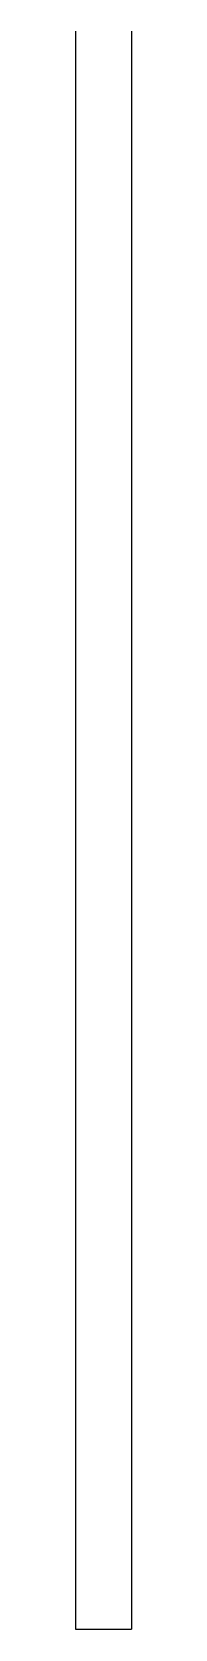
# Model space of a CAD drawing. Extents: x -24 to 123, y -44 to 344.
# Drawn here: x -14 to -12.5, y -44 to -1.22 of the extents above; entities that cross this region are included whole.
import ezdxf

# ---------------------------------------------------------------- set-up
doc = ezdxf.new("R2010")
doc.units = 0
doc.layers.get('0').update_dxf_attribs({"linetype": 'continuous'})

# ---------------------------------------------------------------- blocks, each defined once
blk = doc.blocks.new('FUSION037')
at = {"color": 0}
blk.add_line((-14, -44), (-12.5, -44), dxfattribs=at)
for points in [[(-14, -1.2), (-14, -1.25), (-14, -1.3), (-14, -1.35), (-14, -1.4), (-14, -1.45), (-14, -1.5), (-14, -1.55), (-14, -1.6), (-14, -1.65), (-14, -1.7), (-14, -1.75), (-14, -1.8), (-14, -1.85), (-14, -1.9), (-14, -1.95), (-14, -2), (-14, -2.05), (-14, -2.1), (-14, -2.15), (-14, -2.2), (-14, -2.25), (-14, -2.3), (-14, -2.35), (-14, -2.4), (-14, -2.45), (-14, -2.5), (-14, -2.55), (-14, -2.6), (-14, -2.65), (-14, -2.7), (-14, -2.75), (-14, -2.8), (-14, -2.85), (-14, -2.9), (-14, -2.95), (-14, -3), (-14, -3.05), (-14, -3.1), (-14, -3.15), (-14, -3.2), (-14, -3.25), (-14, -3.3), (-14, -3.35), (-14, -3.4), (-14, -3.45), (-14, -3.5), (-14, -3.55), (-14, -3.6), (-14, -3.65), (-14, -3.7), (-14, -3.75), (-14, -3.8), (-14, -3.85), (-14, -3.9), (-14, -3.95), (-14, -4), (-14, -4.05), (-14, -4.1), (-14, -4.15), (-14, -4.2), (-14, -4.25), (-14, -4.3), (-14, -4.35), (-14, -4.4), (-14, -4.45), (-14, -4.5), (-14, -4.55), (-14, -4.6), (-14, -4.65), (-14, -4.7), (-14, -4.75), (-14, -4.8), (-14, -4.85), (-14, -4.9), (-14, -4.95), (-14, -5), (-14, -5.05), (-14, -5.1), (-14, -5.15), (-14, -5.2), (-14, -5.25), (-14, -5.3), (-14, -5.35), (-14, -5.4), (-14, -5.45), (-14, -5.5), (-14, -5.55), (-14, -5.6), (-14, -5.65), (-14, -5.7), (-14, -5.75), (-14, -5.8), (-14, -5.85), (-14, -5.9), (-14, -5.95), (-14, -6), (-14, -6.05), (-14, -6.1), (-14, -6.15), (-14, -6.2), (-14, -6.25), (-14, -6.3), (-14, -6.35), (-14, -6.4), (-14, -6.45), (-14, -6.5), (-14, -6.55), (-14, -6.6), (-14, -6.65), (-14, -6.7), (-14, -6.75), (-14, -6.8), (-14, -6.85), (-14, -6.9), (-14, -6.95), (-14, -7), (-14, -7.05), (-14, -7.1), (-14, -7.15), (-14, -7.2), (-14, -7.25), (-14, -7.3), (-14, -7.35), (-14, -7.4), (-14, -7.45), (-14, -7.5), (-14, -7.55), (-14, -7.6), (-14, -7.65), (-14, -7.7), (-14, -7.75), (-14, -7.8), (-14, -7.85), (-14, -7.9), (-14, -7.95), (-14, -8), (-14, -8.05), (-14, -8.1), (-14, -8.15), (-14, -8.2), (-14, -8.25), (-14, -8.3), (-14, -8.35), (-14, -8.4), (-14, -8.45), (-14, -8.5), (-14, -8.55), (-14, -8.6), (-14, -8.65), (-14, -8.7), (-14, -8.75), (-14, -8.8), (-14, -8.85), (-14, -8.9), (-14, -8.95), (-14, -9), (-14, -9.05), (-14, -9.1), (-14, -9.15), (-14, -9.2), (-14, -9.25), (-14, -9.3), (-14, -9.35), (-14, -9.4), (-14, -9.45), (-14, -9.5), (-14, -9.55), (-14, -9.6), (-14, -9.65), (-14, -9.7), (-14, -9.75), (-14, -9.8), (-14, -9.85), (-14, -9.9), (-14, -9.95), (-14, -10), (-14, -10.05), (-14, -10.1), (-14, -10.15), (-14, -10.2), (-14, -10.25), (-14, -10.3), (-14, -10.35), (-14, -10.4), (-14, -10.45), (-14, -10.5), (-14, -10.55), (-14, -10.6), (-14, -10.65), (-14, -10.7), (-14, -10.75), (-14, -10.8), (-14, -10.85), (-14, -10.9), (-14, -10.95), (-14, -11), (-14, -11.05), (-14, -11.1), (-14, -11.15), (-14, -11.2), (-14, -11.25), (-14, -11.3), (-14, -11.35), (-14, -11.4), (-14, -11.45), (-14, -11.5), (-14, -11.55), (-14, -11.6), (-14, -11.65), (-14, -11.7), (-14, -11.75), (-14, -11.8), (-14, -11.85), (-14, -11.9), (-14, -11.95), (-14, -12), (-14, -12.05), (-14, -12.1), (-14, -12.15), (-14, -12.2), (-14, -12.25), (-14, -12.3), (-14, -12.35), (-14, -12.4), (-14, -12.45), (-14, -12.5), (-14, -12.55), (-14, -12.6), (-14, -12.65), (-14, -12.7), (-14, -12.75), (-14, -12.8), (-14, -12.85), (-14, -12.9), (-14, -12.95), (-14, -13), (-14, -13.05), (-14, -13.1), (-14, -13.15), (-14, -13.2), (-14, -13.25), (-14, -13.3), (-14, -13.35), (-14, -13.4), (-14, -13.45), (-14, -13.5), (-14, -13.55), (-14, -13.6), (-14, -13.65), (-14, -13.7), (-14, -13.75), (-14, -13.8), (-14, -13.85), (-14, -13.9), (-14, -13.95), (-14, -14), (-14, -14.05), (-14, -14.1), (-14, -14.15), (-14, -14.2), (-14, -14.25), (-14, -14.3), (-14, -14.35), (-14, -14.4), (-14, -14.45), (-14, -14.5), (-14, -14.55), (-14, -14.6), (-14, -14.65), (-14, -14.7), (-14, -14.75), (-14, -14.8), (-14, -14.85), (-14, -14.9), (-14, -14.95), (-14, -15), (-14, -15.05), (-14, -15.1), (-14, -15.15), (-14, -15.2), (-14, -15.25), (-14, -15.3), (-14, -15.35), (-14, -15.4), (-14, -15.45), (-14, -15.5), (-14, -15.55), (-14, -15.6), (-14, -15.65), (-14, -15.7), (-14, -15.75), (-14, -15.8), (-14, -15.85), (-14, -15.9), (-14, -15.95), (-14, -16), (-14, -16.05), (-14, -16.1), (-14, -16.15), (-14, -16.2), (-14, -16.25), (-14, -16.3), (-14, -16.35), (-14, -16.4), (-14, -16.45), (-14, -16.5), (-14, -16.55), (-14, -16.6), (-14, -16.65), (-14, -16.7), (-14, -16.75), (-14, -16.8), (-14, -16.85), (-14, -16.9), (-14, -16.95), (-14, -17), (-14, -17.05), (-14, -17.1), (-14, -17.15), (-14, -17.2), (-14, -17.25), (-14, -17.3), (-14, -17.35), (-14, -17.4), (-14, -17.45), (-14, -17.5), (-14, -17.55), (-14, -17.6), (-14, -17.65), (-14, -17.7), (-14, -17.75), (-14, -17.8), (-14, -17.85), (-14, -17.9), (-14, -17.95), (-14, -18), (-14, -18.05), (-14, -18.1), (-14, -18.15), (-14, -18.2), (-14, -18.25), (-14, -18.3), (-14, -18.35), (-14, -18.4), (-14, -18.45), (-14, -18.5), (-14, -18.55), (-14, -18.6), (-14, -18.65), (-14, -18.7), (-14, -18.75), (-14, -18.8), (-14, -18.85), (-14, -18.9), (-14, -18.95), (-14, -19), (-14, -19.05), (-14, -19.1), (-14, -19.15), (-14, -19.2), (-14, -19.25), (-14, -19.3), (-14, -19.35), (-14, -19.4), (-14, -19.45), (-14, -19.5), (-14, -19.55), (-14, -19.6), (-14, -19.65), (-14, -19.7), (-14, -19.75), (-14, -19.8), (-14, -19.85), (-14, -19.9), (-14, -19.95), (-14, -20), (-14, -20.05), (-14, -20.1), (-14, -20.15), (-14, -20.2), (-14, -20.25), (-14, -20.3), (-14, -20.35), (-14, -20.4), (-14, -20.45), (-14, -20.5), (-14, -20.55), (-14, -20.6), (-14, -20.65), (-14, -20.7), (-14, -20.75), (-14, -20.8), (-14, -20.85), (-14, -20.9), (-14, -20.95), (-14, -21), (-14, -21.05), (-14, -21.1), (-14, -21.15), (-14, -21.2), (-14, -21.25), (-14, -21.3), (-14, -21.35), (-14, -21.4), (-14, -21.45), (-14, -21.5), (-14, -21.55), (-14, -21.6), (-14, -21.65), (-14, -21.7), (-14, -21.75), (-14, -21.8), (-14, -21.85), (-14, -21.9), (-14, -21.95), (-14, -22), (-14, -22.05), (-14, -22.1), (-14, -22.15), (-14, -22.2), (-14, -22.25), (-14, -22.3), (-14, -22.35), (-14, -22.4), (-14, -22.45), (-14, -22.5), (-14, -22.55), (-14, -22.6), (-14, -22.65), (-14, -22.7), (-14, -22.75), (-14, -22.8), (-14, -22.85), (-14, -22.9), (-14, -22.95), (-14, -23), (-14, -23.05), (-14, -23.1), (-14, -23.15), (-14, -23.2), (-14, -23.25), (-14, -23.3), (-14, -23.35), (-14, -23.4), (-14, -23.45), (-14, -23.5), (-14, -23.55), (-14, -23.6), (-14, -23.65), (-14, -23.7), (-14, -23.75), (-14, -23.8), (-14, -23.85), (-14, -23.9), (-14, -23.95), (-14, -24), (-14, -24.05), (-14, -24.1), (-14, -24.15), (-14, -24.2), (-14, -24.25), (-14, -24.3), (-14, -24.35), (-14, -24.4), (-14, -24.45), (-14, -24.5), (-14, -24.55), (-14, -24.6), (-14, -24.65), (-14, -24.7), (-14, -24.75), (-14, -24.8), (-14, -24.85), (-14, -24.9), (-14, -24.95), (-14, -25), (-14, -25.05), (-14, -25.1), (-14, -25.15), (-14, -25.2), (-14, -25.25), (-14, -25.3), (-14, -25.35), (-14, -25.4), (-14, -25.45), (-14, -25.5), (-14, -25.55), (-14, -25.6), (-14, -25.65), (-14, -25.7), (-14, -25.75), (-14, -25.8), (-14, -25.85), (-14, -25.9), (-14, -25.95), (-14, -26), (-14, -26.05), (-14, -26.1), (-14, -26.15), (-14, -26.2), (-14, -26.25), (-14, -26.3), (-14, -26.35), (-14, -26.4), (-14, -26.45), (-14, -26.5), (-14, -26.55), (-14, -26.6), (-14, -26.65), (-14, -26.7), (-14, -26.75), (-14, -26.8), (-14, -26.85), (-14, -26.9), (-14, -26.95), (-14, -27), (-14, -27.05), (-14, -27.1), (-14, -27.15), (-14, -27.2), (-14, -27.25), (-14, -27.3), (-14, -27.35), (-14, -27.4), (-14, -27.45), (-14, -27.5), (-14, -27.55), (-14, -27.6), (-14, -27.65), (-14, -27.7), (-14, -27.75), (-14, -27.8), (-14, -27.85), (-14, -27.9), (-14, -27.95), (-14, -28), (-14, -28.05), (-14, -28.1), (-14, -28.15), (-14, -28.2), (-14, -28.25), (-14, -28.3), (-14, -28.35), (-14, -28.4), (-14, -28.45), (-14, -28.5), (-14, -28.55), (-14, -28.6), (-14, -28.65), (-14, -28.7), (-14, -28.75), (-14, -28.8), (-14, -28.85), (-14, -28.9), (-14, -28.95), (-14, -29), (-14, -29.05), (-14, -29.1), (-14, -29.15), (-14, -29.2), (-14, -29.25), (-14, -29.3), (-14, -29.35), (-14, -29.4), (-14, -29.45), (-14, -29.5), (-14, -29.55), (-14, -29.6), (-14, -29.65), (-14, -29.7), (-14, -29.75), (-14, -29.8), (-14, -29.85), (-14, -29.9), (-14, -29.95), (-14, -30), (-14, -30.05), (-14, -30.1), (-14, -30.15), (-14, -30.2), (-14, -30.25), (-14, -30.3), (-14, -30.35), (-14, -30.4), (-14, -30.45), (-14, -30.5), (-14, -30.55), (-14, -30.6), (-14, -30.65), (-14, -30.7), (-14, -30.75), (-14, -30.8), (-14, -30.85), (-14, -30.9), (-14, -30.95), (-14, -31), (-14, -31.05), (-14, -31.1), (-14, -31.15), (-14, -31.2), (-14, -31.25), (-14, -31.3), (-14, -31.35), (-14, -31.4), (-14, -31.45), (-14, -31.5), (-14, -31.55), (-14, -31.6), (-14, -31.65), (-14, -31.7), (-14, -31.75), (-14, -31.8), (-14, -31.85), (-14, -31.9), (-14, -31.95), (-14, -32), (-14, -32.05), (-14, -32.1), (-14, -32.15), (-14, -32.2), (-14, -32.25), (-14, -32.3), (-14, -32.35), (-14, -32.4), (-14, -32.45), (-14, -32.5), (-14, -32.55), (-14, -32.6), (-14, -32.65), (-14, -32.7), (-14, -32.75), (-14, -32.8), (-14, -32.85), (-14, -32.9), (-14, -32.95), (-14, -33), (-14, -33.05), (-14, -33.1), (-14, -33.15), (-14, -33.2), (-14, -33.25), (-14, -33.3), (-14, -33.35), (-14, -33.4), (-14, -33.45), (-14, -33.5), (-14, -33.55), (-14, -33.6), (-14, -33.65), (-14, -33.7), (-14, -33.75), (-14, -33.8), (-14, -33.85), (-14, -33.9), (-14, -33.95), (-14, -34), (-14, -34.05), (-14, -34.1), (-14, -34.15), (-14, -34.2), (-14, -34.25), (-14, -34.3), (-14, -34.35), (-14, -34.4), (-14, -34.45), (-14, -34.5), (-14, -34.55), (-14, -34.6), (-14, -34.65), (-14, -34.7), (-14, -34.75), (-14, -34.8), (-14, -34.85), (-14, -34.9), (-14, -34.95), (-14, -35), (-14, -35.05), (-14, -35.1), (-14, -35.15), (-14, -35.2), (-14, -35.25), (-14, -35.3), (-14, -35.35), (-14, -35.4), (-14, -35.45), (-14, -35.5), (-14, -35.55), (-14, -35.6), (-14, -35.65), (-14, -35.7), (-14, -35.75), (-14, -35.8), (-14, -35.85), (-14, -35.9), (-14, -35.95), (-14, -36), (-14, -36.05), (-14, -36.1), (-14, -36.15), (-14, -36.2), (-14, -36.25), (-14, -36.3), (-14, -36.35), (-14, -36.4), (-14, -36.45), (-14, -36.5), (-14, -36.55), (-14, -36.6), (-14, -36.65), (-14, -36.7), (-14, -36.75), (-14, -36.8), (-14, -36.85), (-14, -36.9), (-14, -36.95), (-14, -37), (-14, -37.05), (-14, -37.1), (-14, -37.15), (-14, -37.2), (-14, -37.25), (-14, -37.3), (-14, -37.35), (-14, -37.4), (-14, -37.45), (-14, -37.5), (-14, -37.55), (-14, -37.6), (-14, -37.65), (-14, -37.7), (-14, -37.75), (-14, -37.8), (-14, -37.85), (-14, -37.9), (-14, -37.95), (-14, -38), (-14, -38.05), (-14, -38.1), (-14, -38.15), (-14, -38.2), (-14, -38.25), (-14, -38.3), (-14, -38.35), (-14, -38.4), (-14, -38.45), (-14, -38.5), (-14, -38.55), (-14, -38.6), (-14, -38.65), (-14, -38.7), (-14, -38.75), (-14, -38.8), (-14, -38.85), (-14, -38.9), (-14, -38.95), (-14, -39), (-14, -39.05), (-14, -39.1), (-14, -39.15), (-14, -39.2), (-14, -39.25), (-14, -39.3), (-14, -39.35), (-14, -39.4), (-14, -39.45), (-14, -39.5), (-14, -39.55), (-14, -39.6), (-14, -39.65), (-14, -39.7), (-14, -39.75), (-14, -39.8), (-14, -39.85), (-14, -39.9), (-14, -39.95), (-14, -40), (-14, -40.05), (-14, -40.1), (-14, -40.15), (-14, -40.2), (-14, -40.25), (-14, -40.3), (-14, -40.35), (-14, -40.4), (-14, -40.45), (-14, -40.5), (-14, -40.55), (-14, -40.6), (-14, -40.65), (-14, -40.7), (-14, -40.75), (-14, -40.8), (-14, -40.85), (-14, -40.9), (-14, -40.95), (-14, -41), (-14, -41.05), (-14, -41.1), (-14, -41.15), (-14, -41.2), (-14, -41.25), (-14, -41.3), (-14, -41.35), (-14, -41.4), (-14, -41.45), (-14, -41.5), (-14, -41.55), (-14, -41.6), (-14, -41.65), (-14, -41.7), (-14, -41.75), (-14, -41.8), (-14, -41.85), (-14, -41.9), (-14, -41.95), (-14, -42), (-14, -42.05), (-14, -42.1), (-14, -42.15), (-14, -42.2), (-14, -42.25), (-14, -42.3), (-14, -42.35), (-14, -42.4), (-14, -42.45), (-14, -42.5), (-14, -42.55), (-14, -42.6), (-14, -42.65), (-14, -42.7), (-14, -42.75), (-14, -42.8), (-14, -42.85), (-14, -42.9), (-14, -42.95), (-14, -43), (-14, -43.05), (-14, -43.1), (-14, -43.15), (-14, -43.2), (-14, -43.25), (-14, -43.3), (-14, -43.35), (-14, -43.4), (-14, -43.45), (-14, -43.5), (-14, -43.55), (-14, -43.6), (-14, -43.65), (-14, -43.7), (-14, -43.75), (-14, -43.8), (-14, -43.85), (-14, -43.9), (-14, -43.95), (-14, -44)], [(-12.5, -1.2), (-12.5, -1.25), (-12.5, -1.3), (-12.5, -1.35), (-12.5, -1.4), (-12.5, -1.45), (-12.5, -1.5), (-12.5, -1.55), (-12.5, -1.6), (-12.5, -1.65), (-12.5, -1.7), (-12.5, -1.75), (-12.5, -1.8), (-12.5, -1.85), (-12.5, -1.9), (-12.5, -1.95), (-12.5, -2), (-12.5, -2.05), (-12.5, -2.1), (-12.5, -2.15), (-12.5, -2.2), (-12.5, -2.25), (-12.5, -2.3), (-12.5, -2.35), (-12.5, -2.4), (-12.5, -2.45), (-12.5, -2.5), (-12.5, -2.55), (-12.5, -2.6), (-12.5, -2.65), (-12.5, -2.7), (-12.5, -2.75), (-12.5, -2.8), (-12.5, -2.85), (-12.5, -2.9), (-12.5, -2.95), (-12.5, -3), (-12.5, -3.05), (-12.5, -3.1), (-12.5, -3.15), (-12.5, -3.2), (-12.5, -3.25), (-12.5, -3.3), (-12.5, -3.35), (-12.5, -3.4), (-12.5, -3.45), (-12.5, -3.5), (-12.5, -3.55), (-12.5, -3.6), (-12.5, -3.65), (-12.5, -3.7), (-12.5, -3.75), (-12.5, -3.8), (-12.5, -3.85), (-12.5, -3.9), (-12.5, -3.95), (-12.5, -4), (-12.5, -4.05), (-12.5, -4.1), (-12.5, -4.15), (-12.5, -4.2), (-12.5, -4.25), (-12.5, -4.3), (-12.5, -4.35), (-12.5, -4.4), (-12.5, -4.45), (-12.5, -4.5), (-12.5, -4.55), (-12.5, -4.6), (-12.5, -4.65), (-12.5, -4.7), (-12.5, -4.75), (-12.5, -4.8), (-12.5, -4.85), (-12.5, -4.9), (-12.5, -4.95), (-12.5, -5), (-12.5, -5.05), (-12.5, -5.1), (-12.5, -5.15), (-12.5, -5.2), (-12.5, -5.25), (-12.5, -5.3), (-12.5, -5.35), (-12.5, -5.4), (-12.5, -5.45), (-12.5, -5.5), (-12.5, -5.55), (-12.5, -5.6), (-12.5, -5.65), (-12.5, -5.7), (-12.5, -5.75), (-12.5, -5.8), (-12.5, -5.85), (-12.5, -5.9), (-12.5, -5.95), (-12.5, -6), (-12.5, -6.05), (-12.5, -6.1), (-12.5, -6.15), (-12.5, -6.2), (-12.5, -6.25), (-12.5, -6.3), (-12.5, -6.35), (-12.5, -6.4), (-12.5, -6.45), (-12.5, -6.5), (-12.5, -6.55), (-12.5, -6.6), (-12.5, -6.65), (-12.5, -6.7), (-12.5, -6.75), (-12.5, -6.8), (-12.5, -6.85), (-12.5, -6.9), (-12.5, -6.95), (-12.5, -7), (-12.5, -7.05), (-12.5, -7.1), (-12.5, -7.15), (-12.5, -7.2), (-12.5, -7.25), (-12.5, -7.3), (-12.5, -7.35), (-12.5, -7.4), (-12.5, -7.45), (-12.5, -7.5), (-12.5, -7.55), (-12.5, -7.6), (-12.5, -7.65), (-12.5, -7.7), (-12.5, -7.75), (-12.5, -7.8), (-12.5, -7.85), (-12.5, -7.9), (-12.5, -7.95), (-12.5, -8), (-12.5, -8.05), (-12.5, -8.1), (-12.5, -8.15), (-12.5, -8.2), (-12.5, -8.25), (-12.5, -8.3), (-12.5, -8.35), (-12.5, -8.4), (-12.5, -8.45), (-12.5, -8.5), (-12.5, -8.55), (-12.5, -8.6), (-12.5, -8.65), (-12.5, -8.7), (-12.5, -8.75), (-12.5, -8.8), (-12.5, -8.85), (-12.5, -8.9), (-12.5, -8.95), (-12.5, -9), (-12.5, -9.05), (-12.5, -9.1), (-12.5, -9.15), (-12.5, -9.2), (-12.5, -9.25), (-12.5, -9.3), (-12.5, -9.35), (-12.5, -9.4), (-12.5, -9.45), (-12.5, -9.5), (-12.5, -9.55), (-12.5, -9.6), (-12.5, -9.65), (-12.5, -9.7), (-12.5, -9.75), (-12.5, -9.8), (-12.5, -9.85), (-12.5, -9.9), (-12.5, -9.95), (-12.5, -10), (-12.5, -10.05), (-12.5, -10.1), (-12.5, -10.15), (-12.5, -10.2), (-12.5, -10.25), (-12.5, -10.3), (-12.5, -10.35), (-12.5, -10.4), (-12.5, -10.45), (-12.5, -10.5), (-12.5, -10.55), (-12.5, -10.6), (-12.5, -10.65), (-12.5, -10.7), (-12.5, -10.75), (-12.5, -10.8), (-12.5, -10.85), (-12.5, -10.9), (-12.5, -10.95), (-12.5, -11), (-12.5, -11.05), (-12.5, -11.1), (-12.5, -11.15), (-12.5, -11.2), (-12.5, -11.25), (-12.5, -11.3), (-12.5, -11.35), (-12.5, -11.4), (-12.5, -11.45), (-12.5, -11.5), (-12.5, -11.55), (-12.5, -11.6), (-12.5, -11.65), (-12.5, -11.7), (-12.5, -11.75), (-12.5, -11.8), (-12.5, -11.85), (-12.5, -11.9), (-12.5, -11.95), (-12.5, -12), (-12.5, -12.05), (-12.5, -12.1), (-12.5, -12.15), (-12.5, -12.2), (-12.5, -12.25), (-12.5, -12.3), (-12.5, -12.35), (-12.5, -12.4), (-12.5, -12.45), (-12.5, -12.5), (-12.5, -12.55), (-12.5, -12.6), (-12.5, -12.65), (-12.5, -12.7), (-12.5, -12.75), (-12.5, -12.8), (-12.5, -12.85), (-12.5, -12.9), (-12.5, -12.95), (-12.5, -13), (-12.5, -13.05), (-12.5, -13.1), (-12.5, -13.15), (-12.5, -13.2), (-12.5, -13.25), (-12.5, -13.3), (-12.5, -13.35), (-12.5, -13.4), (-12.5, -13.45), (-12.5, -13.5), (-12.5, -13.55), (-12.5, -13.6), (-12.5, -13.65), (-12.5, -13.7), (-12.5, -13.75), (-12.5, -13.8), (-12.5, -13.85), (-12.5, -13.9), (-12.5, -13.95), (-12.5, -14), (-12.5, -14.05), (-12.5, -14.1), (-12.5, -14.15), (-12.5, -14.2), (-12.5, -14.25), (-12.5, -14.3), (-12.5, -14.35), (-12.5, -14.4), (-12.5, -14.45), (-12.5, -14.5), (-12.5, -14.55), (-12.5, -14.6), (-12.5, -14.65), (-12.5, -14.7), (-12.5, -14.75), (-12.5, -14.8), (-12.5, -14.85), (-12.5, -14.9), (-12.5, -14.95), (-12.5, -15), (-12.5, -15.05), (-12.5, -15.1), (-12.5, -15.15), (-12.5, -15.2), (-12.5, -15.25), (-12.5, -15.3), (-12.5, -15.35), (-12.5, -15.4), (-12.5, -15.45), (-12.5, -15.5), (-12.5, -15.55), (-12.5, -15.6), (-12.5, -15.65), (-12.5, -15.7), (-12.5, -15.75), (-12.5, -15.8), (-12.5, -15.85), (-12.5, -15.9), (-12.5, -15.95), (-12.5, -16), (-12.5, -16.05), (-12.5, -16.1), (-12.5, -16.15), (-12.5, -16.2), (-12.5, -16.25), (-12.5, -16.3), (-12.5, -16.35), (-12.5, -16.4), (-12.5, -16.45), (-12.5, -16.5), (-12.5, -16.55), (-12.5, -16.6), (-12.5, -16.65), (-12.5, -16.7), (-12.5, -16.75), (-12.5, -16.8), (-12.5, -16.85), (-12.5, -16.9), (-12.5, -16.95), (-12.5, -17), (-12.5, -17.05), (-12.5, -17.1), (-12.5, -17.15), (-12.5, -17.2), (-12.5, -17.25), (-12.5, -17.3), (-12.5, -17.35), (-12.5, -17.4), (-12.5, -17.45), (-12.5, -17.5), (-12.5, -17.55), (-12.5, -17.6), (-12.5, -17.65), (-12.5, -17.7), (-12.5, -17.75), (-12.5, -17.8), (-12.5, -17.85), (-12.5, -17.9), (-12.5, -17.95), (-12.5, -18), (-12.5, -18.05), (-12.5, -18.1), (-12.5, -18.15), (-12.5, -18.2), (-12.5, -18.25), (-12.5, -18.3), (-12.5, -18.35), (-12.5, -18.4), (-12.5, -18.45), (-12.5, -18.5), (-12.5, -18.55), (-12.5, -18.6), (-12.5, -18.65), (-12.5, -18.7), (-12.5, -18.75), (-12.5, -18.8), (-12.5, -18.85), (-12.5, -18.9), (-12.5, -18.95), (-12.5, -19), (-12.5, -19.05), (-12.5, -19.1), (-12.5, -19.15), (-12.5, -19.2), (-12.5, -19.25), (-12.5, -19.3), (-12.5, -19.35), (-12.5, -19.4), (-12.5, -19.45), (-12.5, -19.5), (-12.5, -19.55), (-12.5, -19.6), (-12.5, -19.65), (-12.5, -19.7), (-12.5, -19.75), (-12.5, -19.8), (-12.5, -19.85), (-12.5, -19.9), (-12.5, -19.95), (-12.5, -20), (-12.5, -20.05), (-12.5, -20.1), (-12.5, -20.15), (-12.5, -20.2), (-12.5, -20.25), (-12.5, -20.3), (-12.5, -20.35), (-12.5, -20.4), (-12.5, -20.45), (-12.5, -20.5), (-12.5, -20.55), (-12.5, -20.6), (-12.5, -20.65), (-12.5, -20.7), (-12.5, -20.75), (-12.5, -20.8), (-12.5, -20.85), (-12.5, -20.9), (-12.5, -20.95), (-12.5, -21), (-12.5, -21.05), (-12.5, -21.1), (-12.5, -21.15), (-12.5, -21.2), (-12.5, -21.25), (-12.5, -21.3), (-12.5, -21.35), (-12.5, -21.4), (-12.5, -21.45), (-12.5, -21.5), (-12.5, -21.55), (-12.5, -21.6), (-12.5, -21.65), (-12.5, -21.7), (-12.5, -21.75), (-12.5, -21.8), (-12.5, -21.85), (-12.5, -21.9), (-12.5, -21.95), (-12.5, -22), (-12.5, -22.05), (-12.5, -22.1), (-12.5, -22.15), (-12.5, -22.2), (-12.5, -22.25), (-12.5, -22.3), (-12.5, -22.35), (-12.5, -22.4), (-12.5, -22.45), (-12.5, -22.5), (-12.5, -22.55), (-12.5, -22.6), (-12.5, -22.65), (-12.5, -22.7), (-12.5, -22.75), (-12.5, -22.8), (-12.5, -22.85), (-12.5, -22.9), (-12.5, -22.95), (-12.5, -23), (-12.5, -23.05), (-12.5, -23.1), (-12.5, -23.15), (-12.5, -23.2), (-12.5, -23.25), (-12.5, -23.3), (-12.5, -23.35), (-12.5, -23.4), (-12.5, -23.45), (-12.5, -23.5), (-12.5, -23.55), (-12.5, -23.6), (-12.5, -23.65), (-12.5, -23.7), (-12.5, -23.75), (-12.5, -23.8), (-12.5, -23.85), (-12.5, -23.9), (-12.5, -23.95), (-12.5, -24), (-12.5, -24.05), (-12.5, -24.1), (-12.5, -24.15), (-12.5, -24.2), (-12.5, -24.25), (-12.5, -24.3), (-12.5, -24.35), (-12.5, -24.4), (-12.5, -24.45), (-12.5, -24.5), (-12.5, -24.55), (-12.5, -24.6), (-12.5, -24.65), (-12.5, -24.7), (-12.5, -24.75), (-12.5, -24.8), (-12.5, -24.85), (-12.5, -24.9), (-12.5, -24.95), (-12.5, -25), (-12.5, -25.05), (-12.5, -25.1), (-12.5, -25.15), (-12.5, -25.2), (-12.5, -25.25), (-12.5, -25.3), (-12.5, -25.35), (-12.5, -25.4), (-12.5, -25.45), (-12.5, -25.5), (-12.5, -25.55), (-12.5, -25.6), (-12.5, -25.65), (-12.5, -25.7), (-12.5, -25.75), (-12.5, -25.8), (-12.5, -25.85), (-12.5, -25.9), (-12.5, -25.95), (-12.5, -26), (-12.5, -26.05), (-12.5, -26.1), (-12.5, -26.15), (-12.5, -26.2), (-12.5, -26.25), (-12.5, -26.3), (-12.5, -26.35), (-12.5, -26.4), (-12.5, -26.45), (-12.5, -26.5), (-12.5, -26.55), (-12.5, -26.6), (-12.5, -26.65), (-12.5, -26.7), (-12.5, -26.75), (-12.5, -26.8), (-12.5, -26.85), (-12.5, -26.9), (-12.5, -26.95), (-12.5, -27), (-12.5, -27.05), (-12.5, -27.1), (-12.5, -27.15), (-12.5, -27.2), (-12.5, -27.25), (-12.5, -27.3), (-12.5, -27.35), (-12.5, -27.4), (-12.5, -27.45), (-12.5, -27.5), (-12.5, -27.55), (-12.5, -27.6), (-12.5, -27.65), (-12.5, -27.7), (-12.5, -27.75), (-12.5, -27.8), (-12.5, -27.85), (-12.5, -27.9), (-12.5, -27.95), (-12.5, -28), (-12.5, -28.05), (-12.5, -28.1), (-12.5, -28.15), (-12.5, -28.2), (-12.5, -28.25), (-12.5, -28.3), (-12.5, -28.35), (-12.5, -28.4), (-12.5, -28.45), (-12.5, -28.5), (-12.5, -28.55), (-12.5, -28.6), (-12.5, -28.65), (-12.5, -28.7), (-12.5, -28.75), (-12.5, -28.8), (-12.5, -28.85), (-12.5, -28.9), (-12.5, -28.95), (-12.5, -29), (-12.5, -29.05), (-12.5, -29.1), (-12.5, -29.15), (-12.5, -29.2), (-12.5, -29.25), (-12.5, -29.3), (-12.5, -29.35), (-12.5, -29.4), (-12.5, -29.45), (-12.5, -29.5), (-12.5, -29.55), (-12.5, -29.6), (-12.5, -29.65), (-12.5, -29.7), (-12.5, -29.75), (-12.5, -29.8), (-12.5, -29.85), (-12.5, -29.9), (-12.5, -29.95), (-12.5, -30), (-12.5, -30.05), (-12.5, -30.1), (-12.5, -30.15), (-12.5, -30.2), (-12.5, -30.25), (-12.5, -30.3), (-12.5, -30.35), (-12.5, -30.4), (-12.5, -30.45), (-12.5, -30.5), (-12.5, -30.55), (-12.5, -30.6), (-12.5, -30.65), (-12.5, -30.7), (-12.5, -30.75), (-12.5, -30.8), (-12.5, -30.85), (-12.5, -30.9), (-12.5, -30.95), (-12.5, -31), (-12.5, -31.05), (-12.5, -31.1), (-12.5, -31.15), (-12.5, -31.2), (-12.5, -31.25), (-12.5, -31.3), (-12.5, -31.35), (-12.5, -31.4), (-12.5, -31.45), (-12.5, -31.5), (-12.5, -31.55), (-12.5, -31.6), (-12.5, -31.65), (-12.5, -31.7), (-12.5, -31.75), (-12.5, -31.8), (-12.5, -31.85), (-12.5, -31.9), (-12.5, -31.95), (-12.5, -32), (-12.5, -32.05), (-12.5, -32.1), (-12.5, -32.15), (-12.5, -32.2), (-12.5, -32.25), (-12.5, -32.3), (-12.5, -32.35), (-12.5, -32.4), (-12.5, -32.45), (-12.5, -32.5), (-12.5, -32.55), (-12.5, -32.6), (-12.5, -32.65), (-12.5, -32.7), (-12.5, -32.75), (-12.5, -32.8), (-12.5, -32.85), (-12.5, -32.9), (-12.5, -32.95), (-12.5, -33), (-12.5, -33.05), (-12.5, -33.1), (-12.5, -33.15), (-12.5, -33.2), (-12.5, -33.25), (-12.5, -33.3), (-12.5, -33.35), (-12.5, -33.4), (-12.5, -33.45), (-12.5, -33.5), (-12.5, -33.55), (-12.5, -33.6), (-12.5, -33.65), (-12.5, -33.7), (-12.5, -33.75), (-12.5, -33.8), (-12.5, -33.85), (-12.5, -33.9), (-12.5, -33.95), (-12.5, -34), (-12.5, -34.05), (-12.5, -34.1), (-12.5, -34.15), (-12.5, -34.2), (-12.5, -34.25), (-12.5, -34.3), (-12.5, -34.35), (-12.5, -34.4), (-12.5, -34.45), (-12.5, -34.5), (-12.5, -34.55), (-12.5, -34.6), (-12.5, -34.65), (-12.5, -34.7), (-12.5, -34.75), (-12.5, -34.8), (-12.5, -34.85), (-12.5, -34.9), (-12.5, -34.95), (-12.5, -35), (-12.5, -35.05), (-12.5, -35.1), (-12.5, -35.15), (-12.5, -35.2), (-12.5, -35.25), (-12.5, -35.3), (-12.5, -35.35), (-12.5, -35.4), (-12.5, -35.45), (-12.5, -35.5), (-12.5, -35.55), (-12.5, -35.6), (-12.5, -35.65), (-12.5, -35.7), (-12.5, -35.75), (-12.5, -35.8), (-12.5, -35.85), (-12.5, -35.9), (-12.5, -35.95), (-12.5, -36), (-12.5, -36.05), (-12.5, -36.1), (-12.5, -36.15), (-12.5, -36.2), (-12.5, -36.25), (-12.5, -36.3), (-12.5, -36.35), (-12.5, -36.4), (-12.5, -36.45), (-12.5, -36.5), (-12.5, -36.55), (-12.5, -36.6), (-12.5, -36.65), (-12.5, -36.7), (-12.5, -36.75), (-12.5, -36.8), (-12.5, -36.85), (-12.5, -36.9), (-12.5, -36.95), (-12.5, -37), (-12.5, -37.05), (-12.5, -37.1), (-12.5, -37.15), (-12.5, -37.2), (-12.5, -37.25), (-12.5, -37.3), (-12.5, -37.35), (-12.5, -37.4), (-12.5, -37.45), (-12.5, -37.5), (-12.5, -37.55), (-12.5, -37.6), (-12.5, -37.65), (-12.5, -37.7), (-12.5, -37.75), (-12.5, -37.8), (-12.5, -37.85), (-12.5, -37.9), (-12.5, -37.95), (-12.5, -38), (-12.5, -38.05), (-12.5, -38.1), (-12.5, -38.15), (-12.5, -38.2), (-12.5, -38.25), (-12.5, -38.3), (-12.5, -38.35), (-12.5, -38.4), (-12.5, -38.45), (-12.5, -38.5), (-12.5, -38.55), (-12.5, -38.6), (-12.5, -38.65), (-12.5, -38.7), (-12.5, -38.75), (-12.5, -38.8), (-12.5, -38.85), (-12.5, -38.9), (-12.5, -38.95), (-12.5, -39), (-12.5, -39.05), (-12.5, -39.1), (-12.5, -39.15), (-12.5, -39.2), (-12.5, -39.25), (-12.5, -39.3), (-12.5, -39.35), (-12.5, -39.4), (-12.5, -39.45), (-12.5, -39.5), (-12.5, -39.55), (-12.5, -39.6), (-12.5, -39.65), (-12.5, -39.7), (-12.5, -39.75), (-12.5, -39.8), (-12.5, -39.85), (-12.5, -39.9), (-12.5, -39.95), (-12.5, -40), (-12.5, -40.05), (-12.5, -40.1), (-12.5, -40.15), (-12.5, -40.2), (-12.5, -40.25), (-12.5, -40.3), (-12.5, -40.35), (-12.5, -40.4), (-12.5, -40.45), (-12.5, -40.5), (-12.5, -40.55), (-12.5, -40.6), (-12.5, -40.65), (-12.5, -40.7), (-12.5, -40.75), (-12.5, -40.8), (-12.5, -40.85), (-12.5, -40.9), (-12.5, -40.95), (-12.5, -41), (-12.5, -41.05), (-12.5, -41.1), (-12.5, -41.15), (-12.5, -41.2), (-12.5, -41.25), (-12.5, -41.3), (-12.5, -41.35), (-12.5, -41.4), (-12.5, -41.45), (-12.5, -41.5), (-12.5, -41.55), (-12.5, -41.6), (-12.5, -41.65), (-12.5, -41.7), (-12.5, -41.75), (-12.5, -41.8), (-12.5, -41.85), (-12.5, -41.9), (-12.5, -41.95), (-12.5, -42), (-12.5, -42.05), (-12.5, -42.1), (-12.5, -42.15), (-12.5, -42.2), (-12.5, -42.25), (-12.5, -42.3), (-12.5, -42.35), (-12.5, -42.4), (-12.5, -42.45), (-12.5, -42.5), (-12.5, -42.55), (-12.5, -42.6), (-12.5, -42.65), (-12.5, -42.7), (-12.5, -42.75), (-12.5, -42.8), (-12.5, -42.85), (-12.5, -42.9), (-12.5, -42.95), (-12.5, -43), (-12.5, -43.05), (-12.5, -43.1), (-12.5, -43.15), (-12.5, -43.2), (-12.5, -43.25), (-12.5, -43.3), (-12.5, -43.35), (-12.5, -43.4), (-12.5, -43.45), (-12.5, -43.5), (-12.5, -43.55), (-12.5, -43.6), (-12.5, -43.65), (-12.5, -43.7), (-12.5, -43.75), (-12.5, -43.8), (-12.5, -43.85), (-12.5, -43.9), (-12.5, -43.95), (-12.5, -44)]]:
    blk.add_lwpolyline(points, dxfattribs=at)

msp = doc.modelspace()

# ---------------------------------------------------------------- block references
msp.add_blockref('FUSION037', (0, 0))

doc.saveas('drawing.dxf')
